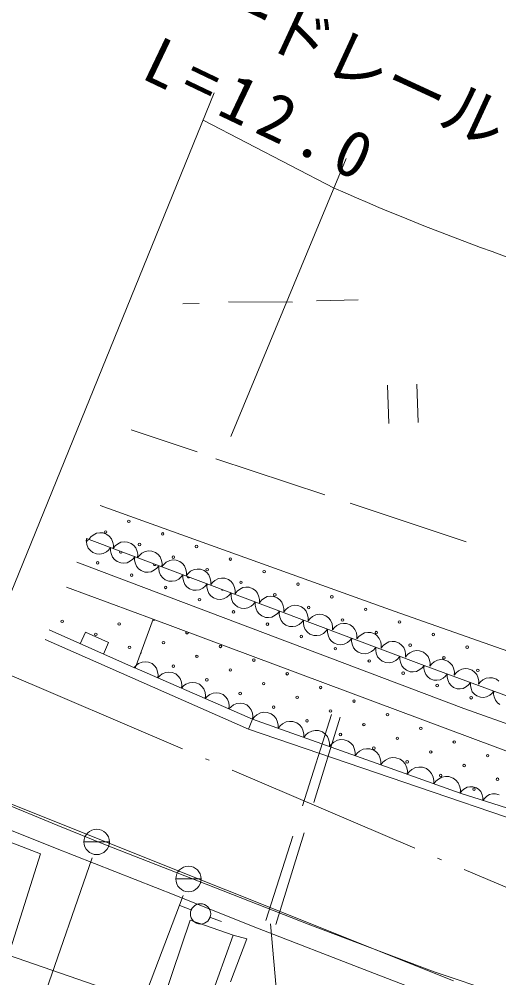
# Model space of a CAD drawing. Units: millimetres, scale not verified. Extents: x 40000 to 680000, y 20000 to 380000.
# Drawn here: x 73946 to 92745, y 282534 to 320070 of the extents above; entities that cross this region are included whole.
import ezdxf
from ezdxf.enums import TextEntityAlignment as Align

# ---------------------------------------------------------------- set-up
doc = ezdxf.new("R2010")
doc.units = ezdxf.units.MM
doc.header["$LTSCALE"] = 1000
for name, pattern in [('USER1', [3, 1.8, -1.2]), ('USER2', [5, 3.75, -1.25]), ('USER5', [9.899999, 7.790164, -0.97377, 0.162295, -0.97377])]:
    doc.linetypes.add(name, pattern=pattern)
for name, color, linetype, lineweight in [('S-BGD', 7, 'Continuous', 13), ('S-BGD-HTXT', 4, 'Continuous', 13), ('S-BMK', 1, 'Continuous', 13)]:
    doc.layers.add(name, color=color, linetype=linetype, lineweight=lineweight)
doc.styles.add('ＭＳ ゴシック', font='')
doc.styles.get('ＭＳ ゴシック').set_extended_font_data('MS Gothic')

msp = doc.modelspace()

# ---------------------------------------------------------------- linework, layer by layer
at = {"layer": 'S-BGD'}
for p, q in [((80367, 308928), (81000, 308941)), ((82147, 308997), (84663, 308990)), ((85603, 309041), (87233, 309081)), ((88381, 305738), (88429, 304239)), ((89580, 304276), (89531, 305775)), ((80925, 303129), (78339, 303995)), ((85930, 301449), (81650, 302860)), ((91468, 299605), (86912, 301122)), ((77122, 301034), (88649, 296889)), ((76982, 299941), (76850, 299871)), ((77108, 299960), (76982, 299941)), ((77233, 299954), (77108, 299960)), ((77381, 299899), (77233, 299954)), ((76587, 299733), (76581, 299611)), ((76581, 299611), (76603, 299498)), ((76587, 299733), (89816, 294769)), ((76760, 299798), (76681, 299703)), ((76850, 299871), (76760, 299798)), ((77480, 299821), (77381, 299899)), ((77564, 299725), (77480, 299821)), ((77618, 299586), (77564, 299725)), ((77641, 299471), (77618, 299586)), ((77936, 299587), (77804, 299516)), ((78062, 299605), (77936, 299587)), ((78188, 299599), (78062, 299605)), ((78336, 299544), (78188, 299599)), ((78434, 299467), (78336, 299544)), ((76603, 299498), (76657, 299359)), ((76657, 299359), (76739, 299263)), ((76739, 299263), (76837, 299186)), ((76837, 299186), (76983, 299131)), ((77233, 299143), (77364, 299212)), ((77364, 299212), (77453, 299284)), ((77453, 299284), (77532, 299378)), ((77532, 299378), (77526, 299256)), ((77526, 299256), (77548, 299143)), ((77636, 299348), (77641, 299471)), ((77714, 299444), (77636, 299348)), ((77804, 299516), (77714, 299444)), ((78518, 299371), (78434, 299467)), ((78572, 299231), (78518, 299371)), ((78595, 299117), (78572, 299231)), ((78758, 299162), (78669, 299089)), ((78890, 299232), (78758, 299162)), ((79017, 299250), (78890, 299232)), ((79142, 299245), (79017, 299250)), ((79290, 299190), (79142, 299245)), ((79389, 299112), (79290, 299190)), ((91379, 293075), (76207, 298809)), ((76983, 299131), (77108, 299125)), ((77108, 299125), (77233, 299143)), ((77548, 299143), (77602, 299004)), ((77602, 299004), (77684, 298909)), ((77684, 298909), (77782, 298832)), ((77782, 298832), (77928, 298777)), ((78053, 298770), (78178, 298788)), ((78178, 298788), (78309, 298858)), ((78309, 298858), (78398, 298929)), ((78398, 298929), (78477, 299024)), ((78477, 299024), (78471, 298902)), ((78471, 298902), (78493, 298788)), ((78493, 298788), (78546, 298650)), ((78590, 298994), (78595, 299117)), ((78669, 299089), (78590, 298994)), ((79472, 299016), (79389, 299112)), ((79526, 298876), (79472, 299016)), ((79549, 298762), (79526, 298876)), ((79713, 298807), (79623, 298735)), ((79845, 298878), (79713, 298807)), ((79971, 298896), (79845, 298878)), ((80096, 298890), (79971, 298896)), ((80244, 298835), (80096, 298890)), ((80343, 298758), (80244, 298835)), ((77928, 298777), (78053, 298770)), ((78546, 298650), (78629, 298554)), ((78629, 298554), (78727, 298477)), ((78727, 298477), (78873, 298422)), ((78873, 298422), (78998, 298416)), ((78998, 298416), (79123, 298434)), ((79123, 298434), (79254, 298503)), ((79254, 298503), (79343, 298575)), ((79343, 298575), (79421, 298669)), ((79421, 298669), (79416, 298547)), ((79416, 298547), (79438, 298434)), ((79438, 298434), (79491, 298295)), ((79544, 298639), (79549, 298762)), ((79623, 298735), (79544, 298639)), ((80427, 298661), (80343, 298758)), ((80481, 298522), (80427, 298661)), ((80503, 298407), (80481, 298522)), ((80667, 298453), (80577, 298380)), ((80799, 298523), (80667, 298453)), ((80925, 298541), (80799, 298523)), ((81051, 298535), (80925, 298541)), ((81198, 298480), (81051, 298535)), ((81297, 298403), (81198, 298480)), ((79491, 298295), (79574, 298200)), ((79574, 298200), (79672, 298122)), ((79672, 298122), (79818, 298068)), ((79818, 298068), (79943, 298061)), ((79943, 298061), (80068, 298079)), ((80068, 298079), (80199, 298148)), ((80199, 298148), (80288, 298220)), ((80288, 298220), (80366, 298315)), ((80366, 298315), (80361, 298193)), ((80361, 298193), (80383, 298079)), ((80383, 298079), (80436, 297941)), ((80498, 298284), (80503, 298407)), ((80577, 298380), (80498, 298284)), ((81381, 298307), (81297, 298403)), ((81435, 298167), (81381, 298307)), ((81458, 298053), (81435, 298167)), ((81453, 297930), (81458, 298053)), ((81621, 298098), (81532, 298025)), ((81753, 298168), (81621, 298098)), ((81879, 298187), (81753, 298168)), ((82005, 298181), (81879, 298187)), ((82153, 298126), (82005, 298181)), ((82252, 298048), (82153, 298126)), ((82335, 297952), (82252, 298048)), ((75805, 297831), (79199, 296572)), ((80436, 297941), (80519, 297845)), ((80519, 297845), (80617, 297768)), ((80617, 297768), (80763, 297713)), ((80763, 297713), (80887, 297707)), ((80887, 297707), (81013, 297724)), ((81013, 297724), (81144, 297794)), ((81144, 297794), (81233, 297865)), ((81233, 297865), (81311, 297960)), ((81311, 297960), (81306, 297838)), ((81306, 297838), (81328, 297725)), ((81328, 297725), (81381, 297586)), ((81532, 298025), (81453, 297930)), ((82389, 297813), (82335, 297952)), ((82412, 297698), (82389, 297813)), ((82407, 297575), (82412, 297698)), ((82486, 297671), (82407, 297575)), ((82575, 297743), (82486, 297671)), ((82708, 297814), (82575, 297743)), ((82834, 297832), (82708, 297814)), ((82959, 297826), (82834, 297832)), ((83107, 297771), (82959, 297826)), ((83206, 297694), (83107, 297771)), ((83290, 297597), (83206, 297694)), ((81381, 297586), (81464, 297490)), ((81464, 297490), (81562, 297413)), ((81562, 297413), (81708, 297358)), ((81708, 297358), (81832, 297352)), ((81832, 297352), (81958, 297370)), ((81958, 297370), (82089, 297439)), ((82089, 297439), (82178, 297511)), ((82178, 297511), (82256, 297605)), ((82256, 297605), (82251, 297483)), ((82251, 297483), (82273, 297370)), ((82273, 297370), (82326, 297231)), ((83344, 297458), (83290, 297597)), ((83366, 297344), (83344, 297458)), ((83361, 297221), (83366, 297344)), ((83440, 297316), (83361, 297221)), ((83530, 297389), (83440, 297316)), ((83662, 297459), (83530, 297389)), ((83788, 297477), (83662, 297459)), ((83913, 297471), (83788, 297477)), ((84061, 297417), (83913, 297471)), ((84160, 297339), (84061, 297417)), ((84244, 297243), (84160, 297339)), ((82326, 297231), (82409, 297136)), ((82409, 297136), (82506, 297059)), ((82506, 297059), (82653, 297004)), ((82653, 297004), (82777, 296997)), ((82777, 296997), (82903, 297015)), ((82903, 297015), (83034, 297085)), ((83034, 297085), (83123, 297156)), ((83123, 297156), (83201, 297251)), ((83201, 297251), (83196, 297129)), ((83196, 297129), (83218, 297015)), ((83218, 297015), (83271, 296877)), ((84298, 297103), (84244, 297243)), ((84321, 296989), (84298, 297103)), ((84316, 296866), (84321, 296989)), ((84395, 296961), (84316, 296866)), ((84484, 297034), (84395, 296961)), ((84616, 297105), (84484, 297034)), ((84742, 297123), (84616, 297105)), ((84868, 297117), (84742, 297123)), ((85016, 297062), (84868, 297117)), ((85115, 296984), (85016, 297062)), ((85198, 296888), (85115, 296984)), ((78496, 294659), (79199, 296572)), ((79199, 296572), (97177, 289871)), ((83271, 296877), (83354, 296781)), ((83354, 296781), (83451, 296704)), ((83451, 296704), (83598, 296649)), ((83598, 296649), (83722, 296643)), ((83722, 296643), (83847, 296661)), ((83847, 296661), (83979, 296730)), ((83979, 296730), (84067, 296802)), ((84067, 296802), (84146, 296896)), ((84146, 296896), (84141, 296774)), ((84141, 296774), (84163, 296661)), ((84163, 296661), (84216, 296522)), ((85012, 296447), (85091, 296542)), ((85091, 296542), (85086, 296420)), ((85252, 296749), (85198, 296888)), ((85275, 296634), (85252, 296749)), ((85270, 296511), (85275, 296634)), ((85349, 296607), (85270, 296511)), ((85438, 296679), (85349, 296607)), ((85570, 296750), (85438, 296679)), ((85697, 296768), (85570, 296750)), ((85822, 296762), (85697, 296768)), ((85970, 296707), (85822, 296762)), ((86069, 296630), (85970, 296707)), ((86153, 296534), (86069, 296630)), ((86207, 296394), (86153, 296534)), ((88649, 296889), (100211, 292818)), ((78471, 294670), (75117, 296159)), ((84216, 296522), (84299, 296427)), ((84299, 296427), (84396, 296349)), ((84396, 296349), (84543, 296295)), ((84543, 296295), (84667, 296288)), ((84667, 296288), (84792, 296306)), ((84792, 296306), (84923, 296375)), ((84923, 296375), (85012, 296447)), ((85086, 296420), (85108, 296306)), ((85108, 296306), (85161, 296168)), ((85161, 296168), (85244, 296072)), ((85957, 296092), (86036, 296187)), ((86036, 296187), (86031, 296065)), ((86229, 296280), (86207, 296394)), ((86224, 296157), (86229, 296280)), ((86303, 296252), (86224, 296157)), ((86393, 296325), (86303, 296252)), ((86525, 296395), (86393, 296325)), ((86651, 296414), (86525, 296395)), ((86776, 296408), (86651, 296414)), ((86924, 296353), (86776, 296408)), ((87023, 296275), (86924, 296353)), ((87107, 296179), (87023, 296275)), ((87161, 296039), (87107, 296179)), ((76540, 296075), (76337, 295618)), ((77454, 295669), (76540, 296075)), ((85244, 296072), (85341, 295995)), ((85341, 295995), (85488, 295940)), ((85488, 295940), (85612, 295934)), ((85612, 295934), (85737, 295951)), ((85737, 295951), (85868, 296021)), ((85868, 296021), (85957, 296092)), ((86031, 296065), (86053, 295952)), ((86053, 295952), (86106, 295813)), ((86106, 295813), (86188, 295717)), ((86902, 295738), (86981, 295832)), ((86981, 295832), (86975, 295710)), ((87184, 295925), (87161, 296039)), ((87179, 295802), (87184, 295925)), ((87258, 295898), (87179, 295802)), ((87347, 295970), (87258, 295898)), ((87479, 296041), (87347, 295970)), ((87605, 296059), (87479, 296041)), ((87731, 296053), (87605, 296059)), ((87879, 295998), (87731, 296053)), ((87977, 295921), (87879, 295998)), ((88061, 295824), (87977, 295921)), ((88115, 295685), (88061, 295824)), ((82939, 292270), (74960, 295777)), ((77251, 295212), (77454, 295669)), ((86188, 295717), (86286, 295640)), ((86286, 295640), (86433, 295585)), ((86433, 295585), (86557, 295579)), ((86557, 295579), (86682, 295597)), ((86682, 295597), (86813, 295666)), ((86813, 295666), (86902, 295738)), ((86975, 295710), (86998, 295597)), ((86998, 295597), (87051, 295458)), ((87051, 295458), (87133, 295363)), ((87847, 295383), (87926, 295478)), ((87926, 295478), (87920, 295356)), ((88138, 295570), (88115, 295685)), ((88133, 295447), (88138, 295570)), ((88212, 295543), (88133, 295447)), ((88301, 295616), (88212, 295543)), ((88433, 295686), (88301, 295616)), ((88560, 295704), (88433, 295686)), ((88685, 295698), (88560, 295704)), ((88833, 295643), (88685, 295698)), ((88932, 295566), (88833, 295643)), ((89015, 295470), (88932, 295566)), ((89070, 295330), (89015, 295470)), ((87133, 295363), (87231, 295286)), ((87231, 295286), (87378, 295231)), ((87378, 295231), (87502, 295224)), ((87502, 295224), (87627, 295242)), ((87627, 295242), (87758, 295312)), ((87758, 295312), (87847, 295383)), ((87920, 295356), (87942, 295242)), ((87942, 295242), (87996, 295104)), ((87996, 295104), (88078, 295008)), ((88792, 295029), (88871, 295123)), ((88871, 295123), (88865, 295001)), ((89092, 295216), (89070, 295330)), ((89087, 295093), (89092, 295216)), ((89166, 295188), (89087, 295093)), ((89256, 295261), (89166, 295188)), ((89388, 295331), (89256, 295261)), ((89514, 295350), (89388, 295331)), ((89639, 295344), (89514, 295350)), ((89787, 295289), (89639, 295344)), ((89886, 295211), (89787, 295289)), ((89970, 295115), (89886, 295211)), ((90024, 294976), (89970, 295115)), ((78534, 294770), (78450, 294680)), ((83094, 292656), (78450, 294680)), ((78627, 294837), (78534, 294770)), ((78762, 294900), (78627, 294837)), ((78888, 294911), (78762, 294900)), ((79012, 294899), (78888, 294911)), ((79156, 294836), (79012, 294899)), ((79250, 294754), (79156, 294836)), ((79328, 294653), (79250, 294754)), ((88078, 295008), (88176, 294931)), ((88176, 294931), (88322, 294876)), ((88322, 294876), (88447, 294870)), ((88447, 294870), (88572, 294888)), ((88572, 294888), (88703, 294957)), ((88703, 294957), (88792, 295029)), ((88865, 295001), (88887, 294888)), ((88887, 294888), (88941, 294749)), ((88941, 294749), (89023, 294654)), ((89648, 294602), (89737, 294674)), ((89737, 294674), (89816, 294769)), ((89816, 294769), (89811, 294651)), ((89816, 294769), (98009, 291740)), ((90047, 294861), (90024, 294976)), ((90042, 294738), (90047, 294861)), ((90120, 294834), (90042, 294738)), ((90210, 294906), (90120, 294834)), ((90342, 294977), (90210, 294906)), ((90468, 294995), (90342, 294977)), ((90594, 294989), (90468, 294995)), ((90742, 294934), (90594, 294989)), ((90840, 294857), (90742, 294934)), ((90924, 294760), (90840, 294857)), ((90978, 294621), (90924, 294760)), ((79374, 294512), (79328, 294653)), ((79390, 294397), (79374, 294512)), ((79379, 294275), (79390, 294397)), ((79462, 294365), (79379, 294275)), ((79555, 294433), (79462, 294365)), ((79690, 294495), (79555, 294433)), ((79817, 294507), (79690, 294495)), ((79941, 294494), (79817, 294507)), ((80085, 294431), (79941, 294494)), ((80179, 294349), (80085, 294431)), ((80257, 294249), (80179, 294349)), ((89023, 294654), (89121, 294576)), ((89121, 294576), (89267, 294522)), ((89267, 294522), (89392, 294515)), ((89392, 294515), (89517, 294533)), ((89517, 294533), (89648, 294602)), ((89811, 294651), (89833, 294542)), ((89833, 294542), (89885, 294409)), ((89885, 294409), (89965, 294318)), ((89965, 294318), (90059, 294244)), ((90566, 294271), (90651, 294341)), ((90651, 294341), (90726, 294432)), ((90726, 294432), (90721, 294315)), ((90721, 294315), (90743, 294206)), ((91001, 294507), (90978, 294621)), ((90996, 294384), (91001, 294507)), ((91075, 294479), (90996, 294384)), ((91164, 294552), (91075, 294479)), ((91296, 294622), (91164, 294552)), ((91423, 294640), (91296, 294622)), ((91548, 294635), (91423, 294640)), ((91696, 294580), (91548, 294635)), ((91795, 294502), (91696, 294580)), ((91878, 294406), (91795, 294502)), ((91932, 294266), (91878, 294406)), ((92377, 294286), (92251, 294268)), ((92502, 294280), (92377, 294286)), ((92650, 294225), (92502, 294280)), ((80303, 294107), (80257, 294249)), ((80319, 293992), (80303, 294107)), ((80307, 293870), (80319, 293992)), ((80391, 293961), (80307, 293870)), ((80484, 294028), (80391, 293961)), ((80619, 294091), (80484, 294028)), ((80745, 294102), (80619, 294091)), ((80870, 294089), (80745, 294102)), ((81014, 294027), (80870, 294089)), ((81108, 293944), (81014, 294027)), ((81186, 293844), (81108, 293944)), ((90059, 294244), (90200, 294192)), ((90200, 294192), (90320, 294187)), ((90320, 294187), (90440, 294204)), ((90440, 294204), (90566, 294271)), ((90743, 294206), (90795, 294073)), ((90795, 294073), (90875, 293981)), ((90875, 293981), (90969, 293908)), ((90969, 293908), (91110, 293855)), ((91350, 293868), (91476, 293935)), ((91476, 293935), (91561, 294004)), ((91561, 294004), (91636, 294096)), ((91636, 294096), (91632, 293978)), ((91632, 293978), (91654, 293869)), ((91955, 294152), (91932, 294266)), ((91950, 294029), (91955, 294152)), ((92029, 294124), (91950, 294029)), ((92119, 294197), (92029, 294124)), ((92251, 294268), (92119, 294197)), ((92749, 294147), (92650, 294225)), ((81232, 293702), (81186, 293844)), ((81248, 293587), (81232, 293702)), ((81236, 293465), (81248, 293587)), ((81320, 293556), (81236, 293465)), ((81413, 293623), (81320, 293556)), ((81548, 293686), (81413, 293623)), ((81674, 293697), (81548, 293686)), ((81798, 293685), (81674, 293697)), ((81942, 293622), (81798, 293685)), ((82036, 293539), (81942, 293622)), ((82114, 293439), (82036, 293539)), ((91110, 293855), (91230, 293850)), ((91230, 293850), (91350, 293868)), ((91654, 293869), (91705, 293736)), ((91705, 293736), (91785, 293645)), ((91785, 293645), (91880, 293571)), ((91880, 293571), (92021, 293519)), ((92140, 293514), (92261, 293531)), ((92261, 293531), (92386, 293598)), ((92386, 293598), (92472, 293668)), ((92472, 293668), (92547, 293759)), ((92547, 293759), (92542, 293642)), ((92542, 293642), (92564, 293533)), ((92564, 293533), (92616, 293400)), ((82160, 293298), (82114, 293439)), ((82177, 293183), (82160, 293298)), ((82165, 293061), (82177, 293183)), ((82341, 293219), (82249, 293151)), ((82476, 293281), (82341, 293219)), ((82603, 293293), (82476, 293281)), ((82727, 293280), (82603, 293293)), ((82871, 293217), (82727, 293280)), ((82965, 293135), (82871, 293217)), ((92021, 293519), (92140, 293514)), ((92616, 293400), (92696, 293308)), ((92696, 293308), (92790, 293235)), ((82249, 293151), (82165, 293061)), ((83043, 293034), (82965, 293135)), ((83089, 292893), (83043, 293034)), ((83105, 292778), (83089, 292893)), ((83094, 292656), (83105, 292778)), ((83267, 292835), (83175, 292757)), ((83404, 292911), (83267, 292835)), ((83536, 292932), (83404, 292911)), ((83668, 292928), (83536, 292932)), ((83824, 292872), (83668, 292928)), ((83928, 292793), (83824, 292872)), ((84018, 292693), (83928, 292793)), ((97530, 290904), (91379, 293075)), ((83094, 292656), (82939, 292270)), ((83175, 292757), (83094, 292656)), ((88119, 290875), (83094, 292656)), ((84076, 292548), (84018, 292693)), ((84102, 292429), (84076, 292548)), ((84099, 292300), (84102, 292429)), ((84272, 292479), (84180, 292401)), ((84409, 292554), (84272, 292479)), ((84541, 292576), (84409, 292554)), ((84673, 292571), (84541, 292576)), ((84829, 292516), (84673, 292571)), ((84933, 292437), (84829, 292516)), ((85023, 292337), (84933, 292437)), ((89602, 290002), (82939, 292270)), ((84180, 292401), (84099, 292300)), ((85081, 292192), (85023, 292337)), ((85107, 292072), (85081, 292192)), ((85104, 291944), (85107, 292072)), ((85185, 292045), (85104, 291944)), ((85277, 292122), (85185, 292045)), ((85415, 292198), (85277, 292122)), ((85546, 292219), (85415, 292198)), ((85678, 292215), (85546, 292219)), ((85834, 292160), (85678, 292215)), ((85938, 292080), (85834, 292160)), ((86028, 291981), (85938, 292080)), ((86086, 291836), (86028, 291981)), ((86112, 291716), (86086, 291836)), ((86109, 291587), (86112, 291716)), ((86190, 291689), (86109, 291587)), ((86282, 291766), (86190, 291689)), ((86420, 291842), (86282, 291766)), ((86552, 291863), (86420, 291842)), ((86683, 291859), (86552, 291863)), ((86839, 291804), (86683, 291859)), ((86943, 291724), (86839, 291804)), ((87033, 291625), (86943, 291724)), ((87091, 291479), (87033, 291625)), ((87117, 291360), (87091, 291479)), ((87114, 291231), (87117, 291360)), ((87195, 291332), (87114, 291231)), ((87287, 291410), (87195, 291332)), ((87425, 291486), (87287, 291410)), ((87557, 291507), (87425, 291486)), ((87688, 291503), (87557, 291507)), ((87844, 291447), (87688, 291503)), ((87949, 291368), (87844, 291447)), ((88038, 291268), (87949, 291368)), ((88097, 291123), (88038, 291268)), ((88122, 291004), (88097, 291123)), ((88119, 290875), (88122, 291004)), ((88203, 290979), (88119, 290875)), ((88299, 291059), (88203, 290979)), ((88441, 291137), (88299, 291059)), ((88577, 291159), (88441, 291137)), ((88713, 291154), (88577, 291159)), ((88874, 291097), (88713, 291154)), ((88982, 291014), (88874, 291097)), ((89074, 290911), (88982, 291014)), ((89134, 290761), (89074, 290911)), ((91233, 289763), (88119, 290875)), ((89161, 290637), (89134, 290761)), ((89157, 290504), (89161, 290637)), ((89241, 290609), (89157, 290504)), ((89337, 290688), (89241, 290609)), ((89479, 290766), (89337, 290688)), ((89615, 290788), (89479, 290766)), ((89751, 290783), (89615, 290788)), ((89912, 290726), (89751, 290783)), ((90020, 290643), (89912, 290726)), ((90112, 290540), (90020, 290643)), ((90172, 290390), (90112, 290540)), ((90964, 282413), (70679, 290511)), ((90199, 290267), (90172, 290390)), ((90195, 290133), (90199, 290267)), ((90279, 290238), (90195, 290133)), ((90375, 290318), (90279, 290238)), ((90517, 290396), (90375, 290318)), ((90653, 290417), (90517, 290396)), ((90789, 290413), (90653, 290417)), ((90950, 290355), (90789, 290413)), ((91058, 290273), (90950, 290355)), ((91150, 290170), (91058, 290273)), ((91210, 290019), (91150, 290170)), ((95512, 287971), (89602, 290002)), ((91237, 289896), (91210, 290019)), ((91233, 289763), (91237, 289896)), ((91301, 289854), (91233, 289763)), ((91379, 289924), (91301, 289854)), ((91497, 289995), (91379, 289924)), ((91611, 290017), (91497, 289995)), ((91726, 290018), (91611, 290017)), ((91864, 289974), (91726, 290018)), ((91958, 289908), (91864, 289974)), ((92039, 289824), (91958, 289908)), ((92095, 289699), (92039, 289824)), ((75460, 288498), (72474, 289722)), ((96567, 288082), (91233, 289763)), ((92121, 289595), (92095, 289699)), ((92122, 289483), (92121, 289595)), ((92190, 289574), (92122, 289483)), ((92268, 289644), (92190, 289574)), ((92385, 289715), (92268, 289644)), ((92500, 289737), (92385, 289715)), ((92615, 289738), (92500, 289737)), ((92753, 289694), (92615, 289738)), ((72134, 288903), (75299, 287634)), ((71957, 288473), (74780, 287384)), ((77327, 287738), (75460, 288498)), ((75299, 287634), (80086, 285757)), ((76486, 287855), (77481, 287855)), ((80976, 286319), (77327, 287738)), ((76810, 287238), (72357, 274426)), ((74780, 287384), (73524, 283419)), ((80083, 286406), (81078, 286406)), ((85277, 284632), (80976, 286319)), ((80376, 285760), (75483, 272962)), ((80086, 285757), (83122, 284540)), ((80707, 285179), (80243, 285366)), ((81407, 284911), (81877, 284740)), ((80649, 284796), (79099, 280198)), ((82339, 284211), (80649, 284796)), ((83122, 284540), (87707, 282770)), ((90204, 282774), (85277, 284632)), ((81042, 280625), (82339, 284211)), ((73524, 283419), (78290, 281779)), ((87707, 282770), (91120, 281460)), ((92707, 281940), (90204, 282774))]:
    msp.add_line(p, q, dxfattribs=at)
at = {"layer": 'S-BGD', "linetype": 'USER2'}
for p, q in [((86191, 292846), (83614, 284785)), ((84008, 284629), (86528, 292743))]:
    msp.add_line(p, q, dxfattribs=at)
at = {"layer": 'S-BGD', "linetype": 'USER1'}
for p, q in [((82339, 284211), (82869, 284055)), ((82869, 284055), (79401, 275001))]:
    msp.add_line(p, q, dxfattribs=at)
at = {"layer": 'S-BGD'}
for centre, radius in [((78246, 300409), 49.8), ((77337, 299992), 49.8), ((79572, 299916), 49.8), ((78663, 299500), 49.8), ((80897, 299424), 49.8), ((77025, 298781), 49.8), ((79988, 299007), 49.8), ((82223, 298931), 49.8), ((81314, 298515), 49.8), ((83549, 298439), 49.8), ((78355, 298301), 49.8), ((82639, 298022), 49.8), ((79686, 297821), 49.8), ((84874, 297946), 49.8), ((81016, 297341), 49.8), ((83965, 297529), 49.8), ((86200, 297453), 49.8), ((82346, 296861), 49.8), ((85291, 297037), 49.8), ((87526, 296961), 49.8), ((75634, 296495), 49.8), ((86616, 296544), 49.8), ((77868, 296389), 49.8), ((83676, 296381), 49.8), ((88851, 296468), 49.8), ((76953, 295985), 49.8), ((85007, 295901), 49.8), ((87942, 296052), 49.8), ((90177, 295975), 49.8), ((78272, 295474), 49.8), ((79603, 295659), 49.8), ((81834, 295511), 49.8), ((86337, 295421), 49.8), ((89268, 295559), 49.8), ((91502, 295483), 49.8), ((80912, 295124), 49.8), ((90593, 295066), 49.8), ((79990, 294737), 49.8), ((83143, 294976), 49.8), ((87667, 294941), 49.8), ((82221, 294589), 49.8), ((84453, 294441), 49.8), ((88997, 294461), 49.8), ((91919, 294574), 49.8), ((81299, 294202), 49.8), ((83530, 294054), 49.8), ((85762, 293906), 49.8), ((90328, 293981), 49.8), ((82608, 293667), 49.8), ((84840, 293519), 49.8), ((91658, 293501), 49.8), ((83918, 293132), 49.8), ((87071, 293371), 49.8), ((86149, 292984), 49.8), ((88380, 292836), 49.8), ((85227, 292597), 49.8), ((87458, 292449), 49.8), ((86536, 292062), 49.8), ((89689, 292301), 49.8), ((88767, 291914), 49.8), ((90998, 291766), 49.8), ((87845, 291527), 49.8), ((90076, 291379), 49.8), ((92307, 291231), 49.8), ((89154, 290992), 49.8), ((91385, 290844), 49.8), ((90463, 290457), 49.8), ((92694, 290309), 49.8), ((91772, 289922), 49.8), ((76984, 287855), 498), ((80581, 286406), 498), ((81054, 285039), 398)]:
    msp.add_circle(centre, radius, dxfattribs=at)
for centre, start, end in [((76600, 299686), 210.2869, 30.9821), ((77930, 299206), 134.4358, 4.424), ((79261, 298726), 155.8824, 342.9774), ((80591, 298246), 176.8138, 322.046), ((81921, 297766), 200.6857, 298.1741), ((79216, 296581), 235.1133, 322.8584), ((80525, 296046), 122.7528, 16.3642), ((78681, 295272), 299.121, 20.5022)]:
    msp.add_arc(centre, 49.8, start, end, dxfattribs=at)
at = {"layer": 'S-BGD-HTXT'}
for p, q in [((72778, 295549), (81594, 317189)), ((81155, 316111), (86286, 313456)), ((82236, 303727), (86768, 314615)), ((83796, 284652), (86868, 250373))]:
    msp.add_line(p, q, dxfattribs=at)
msp.add_arc((126434, 404395), 99407, 246.17975, 263.74792, dxfattribs=at)
at = {"layer": 'S-BMK', "linetype": 'USER5'}
msp.add_line((73185, 294560), (94813, 285314), dxfattribs=at)

# ---------------------------------------------------------------- texts
at = {"layer": 'S-BGD-HTXT', "style": 'ＭＳ ゴシック'}
msp.add_text('ガードレール', height=1833, rotation=335.2, dxfattribs=at).set_placement((78693, 320747), align=Align.BOTTOM_LEFT)
at = {"layer": 'S-BGD-HTXT', "insert": (78649, 317762), "char_height": 1833, "attachment_point": 7, "rotation": 334.5, "style": 'ＭＳ ゴシック'}
msp.add_mtext('\\T1.32;L=12.0', dxfattribs=at)

doc.saveas('drawing.dxf')
